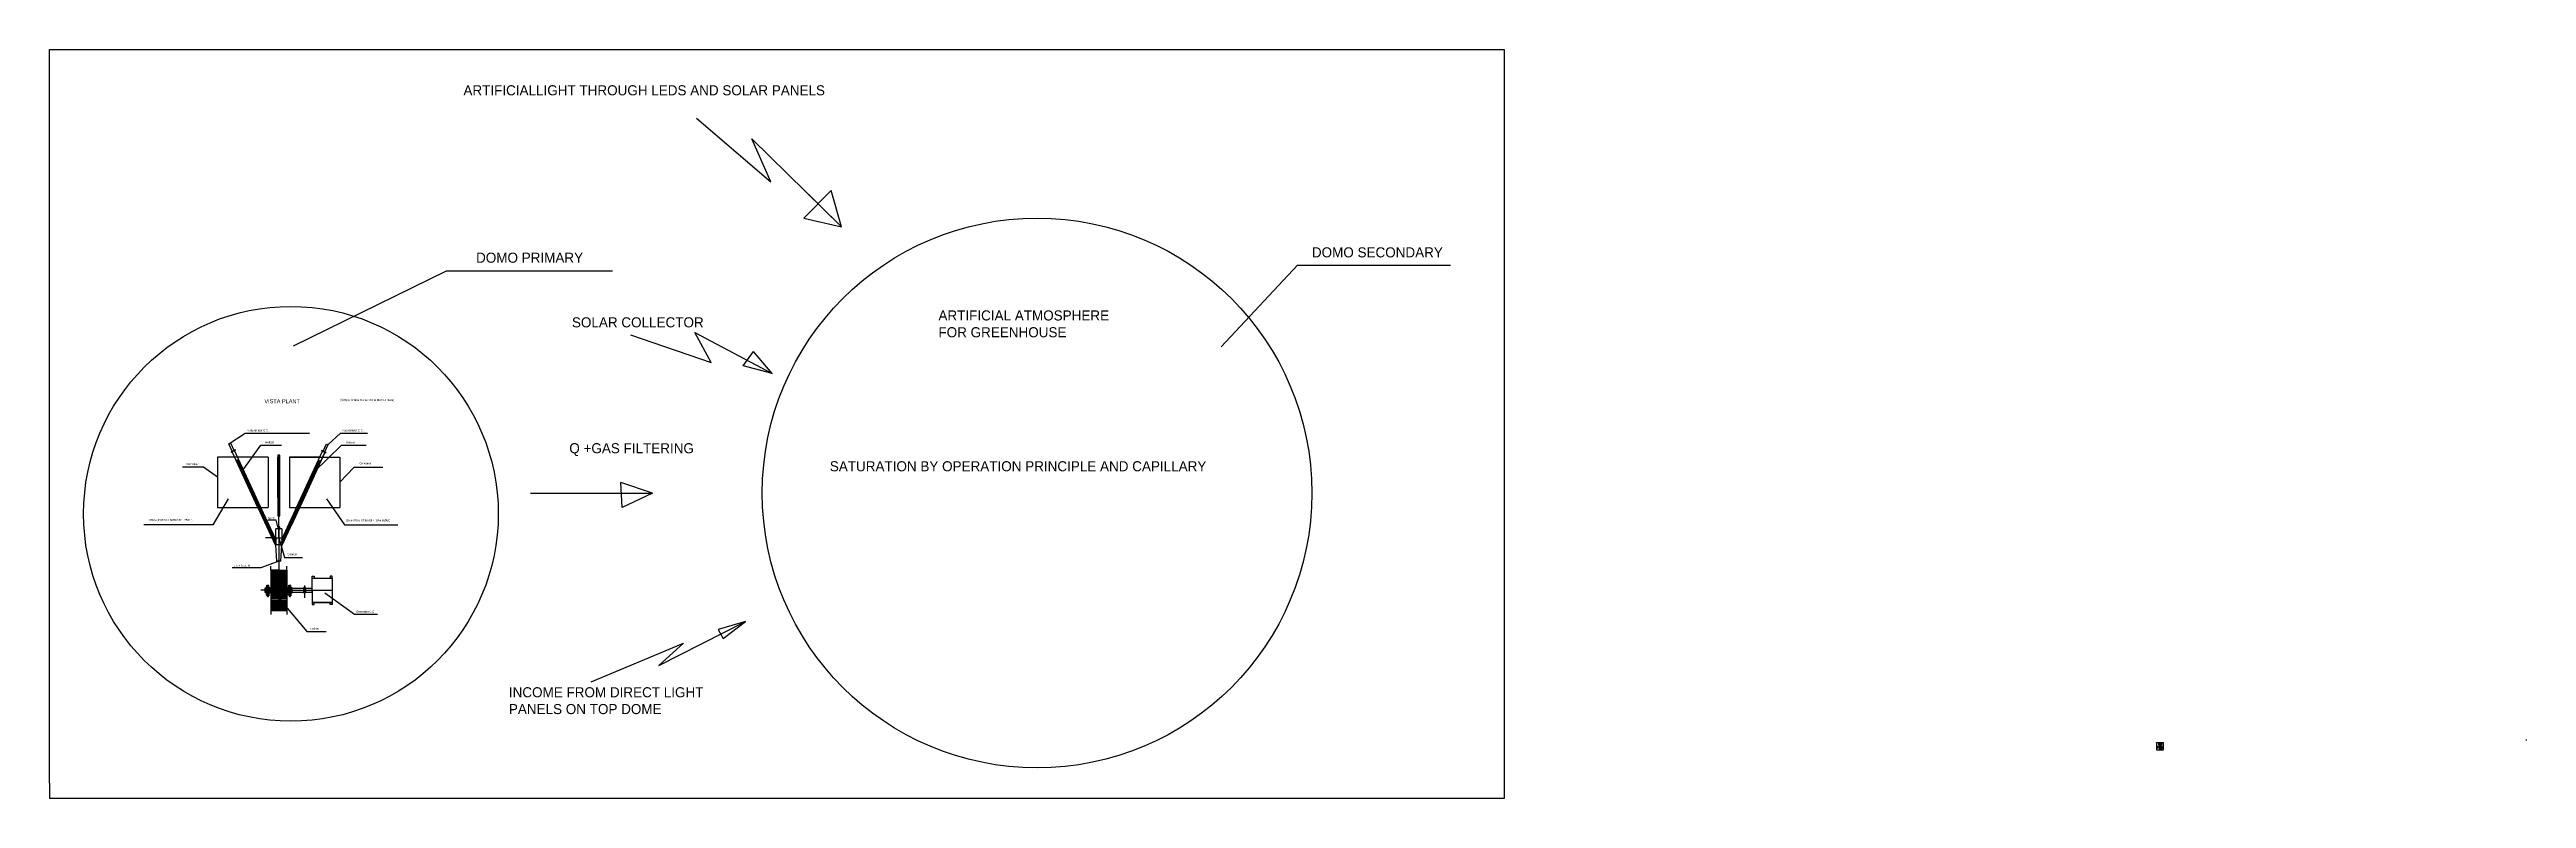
# Model space of a CAD drawing. Header units: millimetres. Extents: x -15704 to 107243, y -10600 to 26562.
import ezdxf

# ---------------------------------------------------------------- set-up
doc = ezdxf.new("R2010")
doc.units = ezdxf.units.MM
doc.layers.get('0').update_dxf_attribs({"true_color": 0xe7f0ff})

msp = doc.modelspace()

# ---------------------------------------------------------------- linework, layer by layer
for p, q in [((-15704, -9846), (-15704, 26562)), ((-15704, 26562), (56499, 26562)), ((56499, 26562), (56499, -10600)), ((16414, 23164), (20100, 19996)), ((20100, 19996), (19157, 22137)), ((19157, 22137), (23615, 17770)), ((23615, 17770), (21386, 19953)), ((23615, 17770), (21386, 19953)), ((23101, 19568), (21729, 18198)), ((23615, 17770), (23101, 19568)), ((21729, 18198), (23615, 17770)), ((-3588, 11861), (4001, 15578)), ((4001, 15578), (12241, 15578)), ((42445, 11805), (46240, 15870)), ((46240, 15870), (53830, 15870)), ((13129, 12409), (17144, 11036)), ((17144, 11036), (16319, 12519)), ((16319, 12519), (20169, 10486)), ((18730, 10872), (19234, 11585)), ((20169, 10486), (19234, 11585)), ((20169, 10486), (18730, 10872)), ((-7359, 6340), (-7359, 4340)), ((-4859, 6340), (-7359, 6340)), ((-6798, 6995), (-6712, 7032)), ((-6631, 6632), (-6798, 6995)), ((-6543, 6672), (-6712, 7032)), ((-6479, 6702), (-6694, 6603)), ((-6686, 6585), (-6694, 6603)), ((-6686, 6585), (-6471, 6683)), ((-6640, 6606), (-6686, 6585)), ((-6649, 6624), (-6631, 6632)), ((-6631, 6632), (-6643, 6659)), ((-5359, 3840), (-6640, 6606)), ((-6524, 6681), (-6543, 6672)), ((-6516, 6663), (-6471, 6683)), ((-6516, 6663), (-6471, 6683)), ((-5211, 3840), (-6516, 6663)), ((-6471, 6683), (-6479, 6702)), ((-6471, 6683), (-6479, 6702)), ((-6471, 6683), (-6475, 6692)), ((-6431, 6155), (-6309, 6216)), ((-4475, 2040), (-6391, 6175)), ((-6349, 6196), (-4475, 2140)), ((-4859, 6340), (-4859, 6215)), ((-4859, 6340), (-4859, 3840)), ((-4274, 6436), (-4374, 6436)), ((-4374, 6436), (-4374, 3419)), ((-4374, 4340), (-4374, 6340)), ((-4324, 2780), (-4324, 6436)), ((-4324, 6436), (-4274, 6436)), ((-4274, 3419), (-4274, 6436)), ((-2290, 6340), (-3790, 6340)), ((-3790, 6340), (-3790, 4340)), ((-3790, 6340), (-1290, 6340)), ((-3790, 6340), (-1290, 6340)), ((-3442, 3840), (-2157, 6630)), ((-3294, 3840), (-2033, 6573)), ((-2290, 6340), (-3290, 6340)), ((-2033, 6573), (-3087, 4288)), ((-2239, 6125), (-2362, 6184)), ((-2321, 6165), (-2322, 6162)), ((-2321, 6165), (-2322, 6162)), ((-2202, 6651), (-2193, 6669)), ((-2202, 6651), (-1987, 6552)), ((-1979, 6570), (-2193, 6669)), ((-2130, 6640), (-1963, 7003)), ((-2042, 6599), (-1879, 6962)), ((-1987, 6552), (-2033, 6573)), ((-1987, 6552), (-1979, 6570)), ((-1963, 7003), (-1879, 6962)), ((-1290, 6340), (-1290, 3840)), ((-3211, 4340), (-2584, 5703)), ((-2280, 6145), (-3129, 4306)), ((-3087, 4288), (-2249, 6104)), ((-3087, 4288), (-2458, 5650)), ((-2657, 5328), (-3035, 4511)), ((-2884, 4942), (-2909, 4888)), ((-2843, 5031), (-2866, 4981)), ((-2801, 5122), (-2824, 5071)), ((-2758, 5214), (-2783, 5162)), ((-2717, 5304), (-2740, 5255)), ((-2676, 5393), (-2698, 5345)), ((-2634, 5485), (-2658, 5433)), ((-2592, 5575), (-2615, 5526)), ((-2551, 5664), (-2573, 5616)), ((-2406, 5872), (-2532, 5599)), ((-2509, 5757), (-2532, 5706)), ((-2467, 5846), (-2489, 5798)), ((-2426, 5937), (-2448, 5888)), ((-2383, 6029), (-2406, 5979)), ((-2364, 5962), (-2406, 5872)), ((-2406, 5872), (-2364, 5962)), ((-2406, 5872), (-2364, 5962)), ((-2383, 6029), (-2404, 5983)), ((-2342, 6119), (-2363, 6072)), ((-2362, 6074), (-2363, 6072)), ((-2362, 6074), (-2342, 6119)), ((-2342, 6119), (-2362, 6074)), ((14221, 4557), (12658, 5071)), ((12726, 3845), (12658, 5071)), ((-7359, 4340), (-7359, 3840)), ((-7359, 3840), (-4859, 3840)), ((-5442, 4340), (-5567, 4289)), ((-5567, 4289), (-5442, 4340)), ((-4475, 1932), (-5567, 4289)), ((-4475, 2040), (-5525, 4306)), ((-4475, 2248), (-5442, 4340)), ((-4175, 2249), (-3211, 4340)), ((-4175, 2040), (-3129, 4306)), ((-4175, 2141), (-3177, 4305)), ((-4175, 1932), (-3087, 4288)), ((-3790, 4340), (-3790, 3840)), ((-3790, 3840), (-1290, 3840)), ((-3087, 4288), (-3716, 2927)), ((-3716, 2927), (-3294, 3840)), ((-3294, 3840), (-3294, 3840)), ((-3201, 4257), (-3242, 4274)), ((-3201, 4257), (-3118, 4222)), ((-3136, 4396), (-3160, 4345)), ((-3094, 4487), (-3117, 4437)), ((-3052, 4577), (-3075, 4527)), ((-3033, 4621), (-3035, 4616)), ((-3009, 4670), (-3034, 4616)), ((-2968, 4760), (-2991, 4709)), ((-2927, 4849), (-2950, 4799)), ((8171, 4557), (14221, 4557)), ((14221, 4557), (12726, 3845)), ((-4744, 2622), (-4944, 3053)), ((-4716, 2664), (-4913, 3089)), ((-4454, 3205), (-4861, 3209)), ((-4614, 2340), (-4744, 2622)), ((-4567, 2341), (-4716, 2664)), ((-4475, 1980), (-4475, 2780)), ((-4175, 2780), (-4474, 2780)), ((-4374, 3419), (-4274, 3419)), ((-4274, 2880), (-4374, 2880)), ((-4374, 2880), (-4374, 2780)), ((-4325, 2340), (-4325, 2780)), ((-4325, 2780), (-4325, 446)), ((-4324, 2780), (-4274, 2780)), ((-4274, 2780), (-4274, 2880)), ((-4175, 2040), (-3785, 2885)), ((-4175, 2780), (-4175, 1980)), ((-4082, 2340), (-3856, 2832)), ((-3856, 2832), (-3700, 3170)), ((-3785, 2885), (-3625, 3232)), ((-4475, 2340), (-4982, 2340)), ((-4614, 2340), (-4664, 2340)), ((-4475, 2040), (-4614, 2340)), ((-4475, 2140), (-4567, 2341)), ((-4567, 2341), (-4517, 2341)), ((-4475, 2340), (-4175, 2340)), ((-4475, 2340), (-4325, 2340)), ((-4475, 2340), (-4475, 2190)), ((-4475, 2340), (-4475, 2140)), ((-4475, 2340), (-4475, 2040)), ((-4175, 1980), (-4475, 1980)), ((-4425, 1180), (-4475, 1980)), ((-4225, 1180), (-4175, 1980)), ((-4175, 2140), (-4082, 2340)), ((-4175, 2249), (-4132, 2340)), ((-4175, 2040), (-4175, 2140)), ((-4175, 2040), (-4175, 2090)), ((-4082, 2340), (-4132, 2340)), ((-4082, 2340), (-4132, 2340)), ((-4036, 2340), (-4082, 2340)), ((-4036, 2340), (-3990, 2340)), ((-4036, 2340), (-4026, 2340)), ((-4036, 2340), (-3986, 2340)), ((-4725, 731), (-4725, 931)), ((-4325, 731), (-4725, 731)), ((-4725, 731), (-4725, -1279)), ((-3925, 681), (-4725, 681)), ((-4725, 631), (-3925, 631)), ((-3925, 581), (-4725, 581)), ((-4725, 531), (-3925, 531)), ((-3925, 481), (-4725, 481)), ((-4725, 431), (-3925, 431)), ((-3925, 381), (-4725, 381)), ((-4725, 331), (-3925, 331)), ((-3925, 281), (-4725, 281)), ((-4725, 231), (-3925, 231)), ((-3925, 181), (-4725, 181)), ((-4725, 131), (-3925, 131)), ((-3925, 81), (-4725, 81)), ((-4725, 31), (-3925, 31)), ((-4225, 1180), (-4425, 1180)), ((-4325, 731), (-4325, -269)), ((-4325, -269), (-4325, 731)), ((-4325, 731), (-3925, 731)), ((-3925, 731), (-3925, 931)), ((-3925, 731), (-3925, -1269)), ((-3925, 731), (-3925, 711)), ((-3925, 731), (-3925, 681)), ((-2675, 331), (-2675, 431)), ((-2675, 431), (-2575, 431)), ((-2675, -169), (-2675, 331)), ((-2675, -169), (-2675, 331)), ((-2675, 331), (-1675, 331)), ((-2675, -269), (-2675, 158)), ((-2675, -369), (-2675, 111)), ((-2575, 431), (-2575, 331)), ((-1675, 431), (-1775, 431)), ((-1775, 431), (-1775, 331)), ((-1675, 331), (-1675, 431)), ((-1675, 331), (-1675, -869)), ((-4325, -269), (-5210, -269)), ((-4975, -169), (-5025, -169)), ((-4975, -169), (-5025, -169)), ((-5025, -169), (-5025, -369)), ((-5025, -169), (-4975, -169)), ((-4975, -369), (-5025, -369)), ((-5025, -369), (-4775, -369)), ((-4925, -139), (-4975, -139)), ((-4975, -139), (-4975, -419)), ((-4925, -419), (-4975, -419)), ((-4925, -419), (-4975, -419)), ((-4825, -499), (-4970, -499)), ((-4825, -59), (-4959, -59)), ((-4925, -109), (-4925, -9)), ((-4925, -9), (-4825, -9)), ((-4925, -169), (-4925, -109)), ((-4825, -109), (-4925, -109)), ((-4925, -109), (-4825, -109)), ((-4925, -169), (-4925, -449)), ((-4925, -449), (-4825, -449)), ((-4925, -449), (-4925, -549)), ((-4925, -549), (-4825, -549)), ((-4875, -9), (-4875, -619)), ((-4825, -109), (-4825, -9)), ((-4825, -109), (-4825, -449)), ((-4825, -139), (-4825, -109)), ((-4825, -139), (-4825, -109)), ((-4825, -139), (-4825, -109)), ((-4825, -169), (-4825, -119)), ((-4825, -139), (-4775, -139)), ((-4825, -169), (-4825, -549)), ((-4775, -419), (-4825, -419)), ((-4775, -419), (-4825, -419)), ((-4825, -449), (-4825, -549)), ((-4825, -449), (-4825, -499)), ((-4775, -139), (-4775, -419)), ((-4725, -169), (-4775, -169)), ((-4725, -169), (-4775, -169)), ((-4775, -169), (-3875, -169)), ((-4725, -369), (-4775, -369)), ((-3925, -19), (-4725, -19)), ((-4725, -69), (-3925, -69)), ((-3925, -119), (-4725, -119)), ((-3925, -219), (-4725, -219)), ((-3925, -319), (-4725, -319)), ((-4725, -369), (-3875, -369)), ((-3925, -419), (-4725, -419)), ((-4725, -469), (-3925, -469)), ((-3925, -519), (-4725, -519)), ((-4725, -569), (-3925, -569)), ((-3925, -619), (-4725, -619)), ((-4725, -669), (-3925, -669)), ((-3925, -719), (-4725, -719)), ((-4725, -769), (-3925, -769)), ((-3925, -819), (-4725, -819)), ((-4725, -869), (-3925, -869)), ((-3925, -919), (-4725, -919)), ((-4725, -969), (-3925, -969)), ((-3925, -1019), (-4725, -1019)), ((-4725, -1069), (-3925, -1069)), ((-3925, -1119), (-4725, -1119)), ((-4725, -1169), (-3925, -1169)), ((-3925, -1219), (-4725, -1219)), ((-4325, -269), (-1675, -269)), ((-4325, -269), (-4325, -1269)), ((-3925, -269), (-3925, -69)), ((-3925, -269), (-3925, -119)), ((-3925, -269), (-3925, -169)), ((-3925, -169), (-3875, -169)), ((-3925, -169), (-3875, -169)), ((-3925, -269), (-3925, -219)), ((-3925, -269), (-3925, -369)), ((-3925, -369), (-3875, -369)), ((-3825, -139), (-3875, -139)), ((-3825, -139), (-3875, -139)), ((-3875, -139), (-3875, -419)), ((-3825, -419), (-3875, -419)), ((-3825, -419), (-3875, -419)), ((-3725, -499), (-3870, -499)), ((-3725, -59), (-3859, -59)), ((-3825, -109), (-3825, -9)), ((-3825, -9), (-3725, -9)), ((-3825, -169), (-3825, -109)), ((-3725, -109), (-3825, -109)), ((-3825, -109), (-3725, -109)), ((-3825, -169), (-3825, -449)), ((-3725, -449), (-3825, -449)), ((-3825, -449), (-3725, -449)), ((-3825, -449), (-3825, -549)), ((-3825, -549), (-3725, -549)), ((-3775, -9), (-3775, -619)), ((-3725, -109), (-3725, -9)), ((-3725, -109), (-3725, -449)), ((-3725, -139), (-3725, -109)), ((-3725, -139), (-3725, -109)), ((-3725, -139), (-3725, -109)), ((-3725, -169), (-3725, -119)), ((-3725, -169), (-3725, -139)), ((-3725, -139), (-3675, -139)), ((-3725, -369), (-3725, -449)), ((-3675, -419), (-3725, -419)), ((-3725, -419), (-3725, -449)), ((-3675, -419), (-3725, -419)), ((-3725, -449), (-3725, -549)), ((-3725, -449), (-3725, -499)), ((-3675, -139), (-3675, -419)), ((-3675, -169), (-3091, -169)), ((-3675, -169), (-3091, -169)), ((-3675, -369), (-3675, -419)), ((-3675, -369), (-3091, -369)), ((-3675, -369), (-3091, -369)), ((-3091, -169), (-3091, -369)), ((-3041, -25), (-3041, -643)), ((-2991, -169), (-2991, -369)), ((-2991, -169), (-2675, -169)), ((-2991, -169), (-2675, -169)), ((-2991, -369), (-2675, -369)), ((-2991, -369), (-2675, -369)), ((-2675, -279), (-2675, -869)), ((-2675, -369), (-2675, -869)), ((-2675, -869), (-1675, -869)), ((-1675, -869), (-2675, -869)), ((-2675, -869), (-2675, -969)), ((-2675, -969), (-2575, -969)), ((-2575, -969), (-2575, -869)), ((-1775, -969), (-1775, -869)), ((-1675, -969), (-1775, -969)), ((-1675, -869), (-1675, -969)), ((-4325, -1269), (-4725, -1269)), ((-4725, -1269), (-3925, -1269)), ((-4725, -1279), (-4725, -1479)), ((-4325, -1269), (-3925, -1269)), ((-3925, -1269), (-3925, -1469)), ((14547, -4003), (18838, -1819)), ((18838, -1819), (17489, -2223)), ((17489, -2223), (17732, -2655)), ((17732, -2655), (18838, -1819)), ((11173, -4811), (15761, -2897)), ((15761, -2897), (14547, -4003)), ((88876, -7836), (88876, -8185)), ((88876, -8185), (89225, -8185)), ((88973, -7894), (88958, -7894)), ((88974, -7894), (88973, -7894)), ((88987, -7906), (88974, -7894)), ((89056, -8062), (89056, -8102)), ((89057, -7882), (89102, -7857)), ((89102, -7857), (89143, -7857)), ((89125, -7906), (89141, -7894)), ((89141, -7894), (89159, -7894)), ((89225, -8185), (89225, -7836)), ((107243, -7722), (107243, -7672)), ((-15704, -9846), (-15704, -10600)), ((56499, -10600), (-15704, -10600))]:
    msp.add_line(p, q)
at = {"color": 1}
for p, q in [((-6798, 6995), (-5991, 7521)), ((-5991, 7521), (-2798, 7521)), ((-1879, 6962), (-1260, 7521)), ((-1260, 7521), (74, 7521)), ((-6140, 5634), (-5217, 6936)), ((-5217, 6936), (-4184, 6936)), ((-2563, 5607), (-1212, 6936)), ((-1212, 6936), (6, 6936)), ((-8067, 5834), (-9104, 5834)), ((-7359, 5340), (-8067, 5834)), ((-1290, 5090), (-583, 5834)), ((-583, 5834), (834, 5834)), ((-6829, 4260), (-7602, 2978)), ((-1954, 4260), (-1065, 2978)), ((-7602, 2978), (-11025, 2978)), ((-4374, 2880), (-4454, 3205)), ((-1065, 2978), (1579, 2978)), ((-4325, 2340), (-4037, 1363)), ((-4037, 1363), (-3155, 1363)), ((-5220, 850), (-6635, 850)), ((-4325, 1180), (-5220, 850)), ((-4325, -669), (-2940, -2312)), ((-2044, -404), (-572, -1455)), ((-2940, -2312), (-1975, -2312)), ((-572, -1455), (578, -1455)), ((88953, -8030), (88932, -8030)), ((88953, -8030), (88958, -8030)), ((88958, -8030), (88986, -8054)), ((89093, -8117), (89071, -8131)), ((89090, -7981), (89072, -8006)), ((89090, -7981), (89124, -7981)), ((89093, -8117), (89121, -8117)), ((89139, -8030), (89122, -8050)), ((89139, -8030), (89139, -8030)), ((89139, -8030), (89168, -8030))]:
    msp.add_line(p, q, dxfattribs=at)
at = {"color": 7}
for p, q in [((88876, -7836), (88876, -7816)), ((88876, -7816), (89225, -7816)), ((89027, -7865), (88995, -7865)), ((89045, -7865), (89027, -7865)), ((89053, -7860), (89045, -7865)), ((89225, -7836), (89225, -7816))]:
    msp.add_line(p, q, dxfattribs=at)
at = {"color": 3}
for p, q in [((88958, -8102), (88917, -8102)), ((88985, -8079), (88958, -8102)), ((88962, -7909), (88962, -7914)), ((88962, -7914), (89012, -7914)), ((88997, -7931), (88989, -7906)), ((89020, -7978), (88995, -7978)), ((89031, -7931), (88997, -7931)), ((89007, -8087), (89033, -8066)), ((89007, -8109), (89007, -8087)), ((89034, -8109), (89007, -8109)), ((89012, -7909), (89012, -7905)), ((89012, -7909), (89012, -7907)), ((89015, -8056), (89040, -8056)), ((89050, -8004), (89020, -7978)), ((89040, -8056), (89053, -8066)), ((89052, -7858), (89055, -7858)), ((89053, -7867), (89053, -7860)), ((89053, -7867), (89053, -7860)), ((89056, -8048), (89069, -8030)), ((89069, -8109), (89056, -8102)), ((89060, -7858), (89057, -7859)), ((89059, -7867), (89059, -7860)), ((89059, -8149), (89084, -8165)), ((89068, -8052), (89098, -8052)), ((89068, -8052), (89075, -8065)), ((89069, -8030), (89107, -8030)), ((89125, -8109), (89069, -8109)), ((89084, -8165), (89151, -8165)), ((89125, -7914), (89100, -7914)), ((89108, -7909), (89124, -7933)), ((89114, -8076), (89138, -8099)), ((89124, -7933), (89158, -7933)), ((89124, -8066), (89178, -8066)), ((89150, -7914), (89125, -7914)), ((89138, -8099), (89217, -8099))]:
    msp.add_line(p, q, dxfattribs=at)
at = {"color": 2}
for p, q in [((88954, -8061), (88931, -8061)), ((88963, -8066), (88954, -8061)), ((88995, -7978), (88978, -7978)), ((89013, -8066), (88988, -8066)), ((89033, -8172), (89008, -8172)), ((89053, -8066), (89013, -8066)), ((89056, -8159), (89033, -8172)), ((89053, -8066), (89060, -8066)), ((89056, -7975), (89065, -7968)), ((89056, -8023), (89056, -7998)), ((89056, -8022), (89056, -8120)), ((89056, -8070), (89056, -8120)), ((89056, -8109), (89056, -8134)), ((89100, -8066), (89060, -8066)), ((89065, -7968), (89086, -7968)), ((89099, -8066), (89124, -8066)), ((89149, -8066), (89159, -8056)), ((89159, -8056), (89185, -8056))]:
    msp.add_line(p, q, dxfattribs=at)
at = {"color": 5}
for p, q in [((89012, -7905), (89052, -7905)), ((89012, -7909), (89012, -7914)), ((89013, -7914), (89012, -7914)), ((89013, -7914), (89013, -7909)), ((89052, -7909), (89052, -7914)), ((89052, -7909), (89060, -7909)), ((89060, -7914), (89052, -7914)), ((89053, -7867), (89056, -7864)), ((89053, -7909), (89053, -7867)), ((89056, -7864), (89059, -7867)), ((89056, -7914), (89056, -7909)), ((89056, -7914), (89056, -7918)), ((89059, -7909), (89059, -7867)), ((89060, -7909), (89060, -7914)), ((89099, -7909), (89099, -7914)), ((89099, -7914), (89100, -7914)), ((89100, -7914), (89100, -7909))]:
    msp.add_line(p, q, dxfattribs=at)
at = {"color": 4}
for p, q in [((89052, -7905), (89012, -7905)), ((89052, -7909), (89012, -7909)), ((89053, -8063), (89013, -8063)), ((89013, -8063), (89013, -8069)), ((89053, -8069), (89013, -8069)), ((89052, -7869), (89053, -7869)), ((89052, -7909), (89052, -7905)), ((89053, -8063), (89053, -8023)), ((89059, -8023), (89053, -8023)), ((89053, -8069), (89053, -8109)), ((89053, -8109), (89059, -8109)), ((89059, -7869), (89060, -7869)), ((89059, -8063), (89059, -8023)), ((89059, -8063), (89099, -8063)), ((89059, -8069), (89059, -8109)), ((89059, -8069), (89099, -8069)), ((89060, -7905), (89100, -7905)), ((89060, -7909), (89060, -7905)), ((89060, -7909), (89100, -7909)), ((89099, -8063), (89099, -8069)), ((89100, -7909), (89100, -7905)), ((89100, -7909), (89100, -7905)), ((89150, -7909), (89150, -7914))]:
    msp.add_line(p, q, dxfattribs=at)
for centre, radius in [((33314, 4557), 13640), ((-3721, 3525), 10292), ((-4875, -59), 25.5), ((-4875, -499), 25.5), ((-3775, -59), 25.5), ((-3775, -499), 25.5)]:
    msp.add_circle(centre, radius)
for centre in [(88963, -8066), (89056, -7975), (89056, -8066), (89056, -8159), (89149, -8066)]:
    msp.add_circle(centre, 4, dxfattribs=at)
at = {"color": 3}
for centre, radius in [((88988, -8066), 25), ((89056, -8134), 25), ((89056, -7999), 23.7), ((89124, -8066), 25.2)]:
    msp.add_circle(centre, radius, dxfattribs=at)
at = {"color": 5}
for centre in [(89052, -7909), (89060, -7909)]:
    msp.add_circle(centre, 0.495, dxfattribs=at)
for centre, radius, start, end in [((-6345, 6142), 54.6, 94.04001, 267.88533), ((-6304, 6148), 65.6, 132.28179, 193.59943), ((-2319, 6107), 54.6, 43.89273, 217.73805), ((-6302, 6052), 54.6, 94.04001, 267.88533), ((-6262, 6058), 65.6, 132.28179, 193.59943), ((-6259, 5960), 54.6, 94.04001, 267.88533), ((-6218, 5966), 65.6, 132.28179, 193.59943), ((-6216, 5869), 54.6, 94.04001, 267.88533), ((-6175, 5875), 65.6, 132.28179, 193.59943), ((-6173, 5780), 54.6, 94.04001, 267.88533), ((-6133, 5786), 65.6, 132.28179, 193.59943), ((-6129, 5688), 54.6, 94.04001, 267.88533), ((-6089, 5694), 65.6, 132.28179, 193.59943), ((-6087, 5598), 54.6, 94.04001, 267.88533), ((-6047, 5604), 65.6, 132.28179, 193.59943), ((-6045, 5509), 54.6, 94.04001, 267.88533), ((-6004, 5515), 65.6, 132.28179, 193.59943), ((-6001, 5416), 54.6, 94.04001, 267.88533), ((-5961, 5422), 65.6, 132.28179, 193.59943), ((-5959, 5328), 54.6, 94.04001, 267.88533), ((-5919, 5334), 65.6, 132.28179, 193.59943), ((-5917, 5239), 54.6, 94.04001, 267.88533), ((-5876, 5245), 65.6, 132.28179, 193.59943), ((-5873, 5146), 54.6, 94.04001, 267.88533), ((-5833, 5152), 65.6, 132.28179, 193.59943), ((-5830, 5056), 54.6, 94.04001, 267.88533), ((-5790, 5062), 65.6, 132.28179, 193.59943), ((-5788, 4967), 54.6, 94.04001, 267.88533), ((-5747, 4973), 65.6, 132.28179, 193.59943), ((-5744, 4874), 54.6, 94.04001, 267.88533), ((-5704, 4880), 65.6, 132.28179, 193.59943), ((-2864, 4926), 54.6, 43.89273, 217.73805), ((-2834, 4899), 65.6, 82.1345, 143.45214), ((-2823, 5017), 54.6, 43.89273, 217.73805), ((-2792, 4989), 65.6, 82.1345, 143.45214), ((-2781, 5107), 54.6, 43.89273, 217.73805), ((-2750, 5080), 65.6, 82.1345, 143.45214), ((-2738, 5200), 54.6, 43.89273, 217.73805), ((-2708, 5173), 65.6, 82.1345, 143.45214), ((-2696, 5290), 54.6, 43.89273, 217.73805), ((-2666, 5263), 65.6, 82.1345, 143.45214), ((-2656, 5379), 54.6, 43.89273, 217.73805), ((-2625, 5351), 65.6, 82.1345, 143.45214), ((-2613, 5471), 54.6, 43.89273, 217.73805), ((-2582, 5444), 65.6, 82.1345, 143.45214), ((-2571, 5561), 54.6, 43.89273, 217.73805), ((-2541, 5534), 65.6, 82.1345, 143.45214), ((-2530, 5651), 54.6, 43.89273, 217.73805), ((-2499, 5624), 65.6, 82.1345, 143.45214), ((-2487, 5744), 54.6, 43.89273, 217.73805), ((-2457, 5717), 65.6, 82.1345, 143.45214), ((-2446, 5834), 54.6, 43.89273, 217.73805), ((-2415, 5807), 65.6, 82.1345, 143.45214), ((-2404, 5924), 54.6, 43.89273, 217.73805), ((-2373, 5897), 65.6, 82.1345, 143.45214), ((-2361, 6017), 54.6, 43.89273, 217.73805), ((-2330, 5990), 65.6, 82.1345, 143.45214), ((-2289, 6080), 65.6, 82.1345, 143.45214), ((-5701, 4785), 54.6, 94.04001, 267.88533), ((-5661, 4791), 65.6, 132.28179, 193.59943), ((-5659, 4695), 54.6, 94.04001, 267.88533), ((-5619, 4701), 65.6, 132.28179, 193.59943), ((-5615, 4603), 54.6, 94.04001, 267.88533), ((-5575, 4609), 65.6, 132.28179, 193.59943), ((-5573, 4515), 54.6, 94.04001, 267.88533), ((-5533, 4521), 65.6, 132.28179, 193.59943), ((-5531, 4426), 54.6, 94.04001, 267.88533), ((-5490, 4432), 65.6, 132.28179, 193.59943), ((-5487, 4334), 54.6, 94.04001, 267.88533), ((-5447, 4340), 65.6, 132.28179, 193.59943), ((-3157, 4290), 54.6, 43.89273, 217.73805), ((-3127, 4263), 65.6, 82.1345, 143.45214), ((-3115, 4383), 54.6, 43.89273, 217.73805), ((-3084, 4356), 65.6, 82.1345, 143.45214), ((-3073, 4473), 54.6, 43.89273, 217.73805), ((-3043, 4446), 65.6, 82.1345, 143.45214), ((-3033, 4561), 54.6, 43.89273, 217.73805), ((-3002, 4534), 65.6, 82.1345, 143.45214), ((-2990, 4654), 54.6, 43.89273, 217.73805), ((-2960, 4627), 65.6, 82.1345, 143.45214), ((-2948, 4744), 54.6, 43.89273, 217.73805), ((-2918, 4717), 65.6, 82.1345, 143.45214), ((-2907, 4834), 54.6, 43.89273, 217.73805), ((-2877, 4807), 65.6, 82.1345, 143.45214), ((-3041, -169), 50, 0, 180), ((-3041, -369), 50, 180, 0)]:
    msp.add_arc(centre, radius, start, end)
at = {"color": 3}
for centre, radius, start, end in [((89000, -8063), 159, 85.48364, 103.6642), ((89052, -7858), 3.14, 299.99992, 33.68153), ((89060, -7858), 2.67, 139.2115, 250.64314), ((89113, -8063), 159, 76.3358, 94.51636)]:
    msp.add_arc(centre, radius, start, end, dxfattribs=at)
at = {"color": 2}
for centre, start, end in [((89052, -7909), 90, 180), ((89060, -7909), 0, 90)]:
    msp.add_arc(centre, 40, start, end, dxfattribs=at)

# ---------------------------------------------------------------- texts
at = {"attachment_point": 1}
for s, insert, char_height, width in [('ARTIFICIALLIGHT THROUGH LEDS AND SOLAR PANELS', (4841, 24791), 500, 33518.94), ('{\\H5x;DOMO PRIMARY}', (5468, 16484), 100, 32399.37), ('DOMO SECONDARY', (46955, 16749), 500, 17710.26), ('{\\H2.5x;SOLAR COLLECTOR}', (10227, 13276), 200, 8340.4), ('{\\H5x;Q +GAS FILTERING}', (10096, 7029), 100, 10450.15), ('{\\H2.5x;INCOME FROM DIRECT LIGHT PANELS ON TOP DOME} ', (7097, -5081), 200, 10067.86), ('Domo nº 1', (88954, -7888), 2.5, 35.13), ('Domo nº 1', (88971, -8058), 2.5, 35.13), ('VISTA DE PLANTA', (89037, -7951), 2.5, 107.09), ('VISTA LATERAL', (89043, -7847), 2.5, 136.86), ('Domo nº 4', (89047, -8138), 2.5, 35.13), ('Domo nº 2', (89048, -7990), 2.5, 35.13), ('NAVE ESPACIAL', (89106, -7852), 2.5, 139.04), ('Domo nº 3', (89118, -8059), 2.5, 35.13), ('Domo nº3', (89143, -7889), 2.5, 35.13)]:
    msp.add_mtext(s, dxfattribs=dict(at, insert=insert, char_height=char_height, width=width))
at = {"color": 3, "attachment_point": 1}
for s, insert, char_height, width in [('ARTIFICIAL ATMOSPHERE\\PFOR GREENHOUSE', (28419, 13618), 500, 10945.16), ('CULTIVO TRIGO INVERNAL HIDROPONICO 75%', (88905, -8090), 2.5, 71.12), ('Puerta\\PValvula', (88937, -8053), 2.5, 41.11), ('CULTIVO DE SOYA\\PHIDROPONICA 75%', (88985, -7968), 2.5, 103.25), ('Colector Parabolico\\PAlta Eficiencia Despl.', (89000, -7857), 2.5, 46.91), ('Aire Atmosferico presurizado', (89002, -7919), 2.5, 32.68), ('Almacen Repuestos\\PCamaras\\PRobot\\PBombas\\PCompresor', (89010, -8086), 2.5, 40.49), ('Almacen Telecomunicaciones.', (89011, -8046), 2.5, 47), ('Puerta\\PValvula', (89017, -8163), 2.5, 41.11), ('Sistema de Bomba membranas\\Py compresor recuperador\\Pde oxigeno.', (89062, -8092), 2.5, 138.37), ('Puerta\\PValvula', (89066, -7960), 2.5, 41.11), ('Almacen Energia', (89068, -8047), 2.5, 138.37), ('Almacen agua.', (89072, -8025), 2.5, 138.37), ('CULTIVO DE PAPAS HIDROPONICAS 75%', (89085, -8160), 2.5, 137.69), ('Aire Atmosferico presurizado', (89127, -7919), 2.5, 32.68), ('BODEGA ALMACENAMIENTO COSECHA\\PMANTENIMIENTO Y GARAGE ROBOT', (89145, -8089), 2.5, 156.34), ('Puerta\\PValvula', (89162, -8049), 2.5, 41.11)]:
    msp.add_mtext(s, dxfattribs=dict(at, insert=insert, char_height=char_height, width=width))
at = {"color": 1, "attachment_point": 1}
for s, insert, char_height, width in [('VISTA PLANT', (-5040, 9212), 200, 8462.94), ('(Simple Engine to use on the Moon o Mars)', (-1266, 9227), 100, 10608.48), ('Motovariator C.C.', (-5902, 7718), 100, 5722.53), ('Motovariator C.C.', (-1202, 7718), 100, 5722.53), ('Helical', (-4997, 7125), 100, 2819.29), ('Helical', (-985, 7118), 100, 2819.29), ('Container', (-8903, 6046), 100, 2783.3), ('Container', (-319, 6078), 100, 2783.3), ('{\\H2.5x;SATURATION BY OPERATION PRINCIPLE AND CAPILLARY}', (23028, 6134), 200, 35164.24), ('KNO{\\H0.5x;3 }({\\H0.5x; }POTASH NITRATE   75%  )', (-10748, 3265), 100, 3316.5), ('Spark', (-4873, 3361), 100, 2087.48), ('(15% Wood Charcoal + 10% Sulfur)', (-998, 3254), 100, 4702.82), ('Cannon', (-3898, 1566), 100, 3767.32), ('k{\\H0.5x;2 }s + 3co{\\H0.5x;2 +  }N{\\H0.5x;2}', (-6562, 998), 100, 7508.29), ('Turbine', (-2794, -2117), 100, 4520.91), ('Generator C.C', (-484, -1280), 100, 4365.01), ('1963.5m2', (88935, -8027), 2.5, 98.43), ('1963.5m2', (89099, -8113), 2.5, 98.43), ('1963.5m2', (89102, -7978), 2.5, 98.43), ('1963.5m2', (89145, -8027), 2.5, 98.43)]:
    msp.add_mtext(s, dxfattribs=dict(at, insert=insert, char_height=char_height, width=width))
at = {"color": 2, "char_height": 2.5, "width": 97.71, "attachment_point": 1}
for insert in [(88897, -8106), (88973, -7981), (89085, -8169)]:
    msp.add_mtext('Alga Espirulina 25%', dxfattribs=dict(at, insert=insert))

doc.saveas('drawing.dxf')
